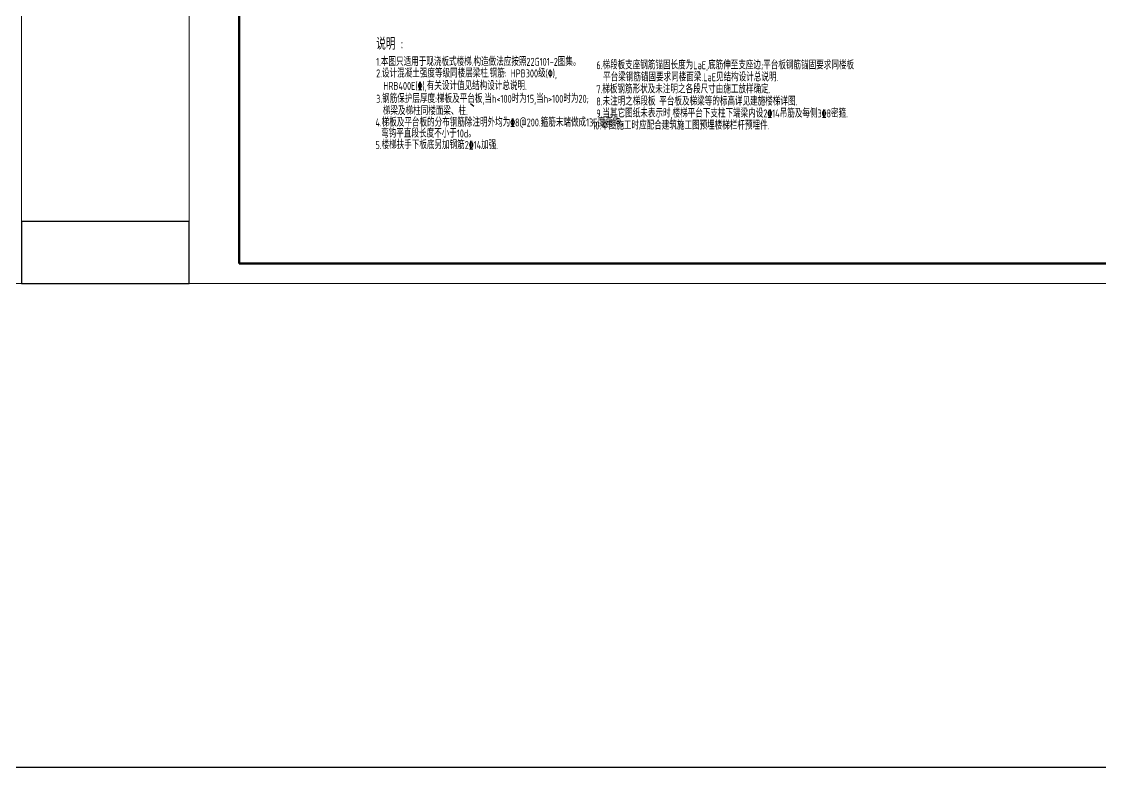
# Model space of a CAD drawing. Extents: x 3968514 to 5230306, y -516551 to -228246.
# Drawn here: x 5029621 to 5083531, y -516551 to -479302 of the extents above; entities that cross this region are included whole.
import ezdxf
from ezdxf.enums import TextEntityAlignment as Align

# ---------------------------------------------------------------- set-up
doc = ezdxf.new("R2010")
doc.units = 0
doc.header["$LTSCALE"] = 1000
doc.header["$MEASUREMENT"] = 0
doc.layers.add('1', color=2, linetype='Continuous')
doc.layers.add('FRAME', color=3, linetype='Continuous', lineweight=18)
doc.styles.add('TSSD_REIN', font='Tssdeng.shx', dxfattribs={"width": 0.7, "bigfont": 'hztxt.shx'})

# ---------------------------------------------------------------- blocks, each defined once
blk = doc.blocks.new('A$C0B803521')
at = {"layer": 'FRAME', "lineweight": 18}
for p, q in [((-100043, 93652), (-100043, 34252)), ((-15943, 34252), (-15943, 93652)), ((-100043, 34252), (-15943, 34252))]:
    blk.add_line(p, q, dxfattribs=at)
at = {"layer": 'FRAME', "lineweight": 140}
for p, q in [((-97543, 92652), (-97543, 35252)), ((-97543, 35252), (-16943, 35252))]:
    blk.add_line(p, q, dxfattribs=at)

msp = doc.modelspace()

# ---------------------------------------------------------------- linework, layer by layer
for points in [[(3968514.34775, -228245.96157), (5230305.55234, -228245.96157), (5230305.55234, -516551.15959), (3968514.34775, -516551.15959)], [(5040487.35033, -491379.20631), (5114087.35033, -491379.20631), (5114087.35033, -433979.20631), (5040487.35033, -433979.20631)], [(5040487.35033, -433979.20631), (5114087.35033, -433979.20631), (5114087.35033, -491379.20631), (5040487.35033, -491379.20631)]]:
    msp.add_lwpolyline(points, close=True)
msp.add_lwpolyline([(5060702.52516, -483523.89379, 0, 30, 0), (5060760.25524, -483578.69636, 30, 30, 0)], format="xyseb")
at = {"color": 6}
msp.add_lwpolyline([(5029620.72951, -492379.20631), (5037987.35033, -492379.20631), (5037987.35033, -489282.60561), (5029620.72951, -489282.60561)], close=True, dxfattribs=at)
at = {"layer": '1', "color": 3}
msp.add_line((5052056.64817, -483391.12828), (5052216.88577, -483520.00179), dxfattribs=at)

# ---------------------------------------------------------------- block references
for p in [(5045563.84944, -526631.20711), (5138030.47026, -526631.20711)]:
    msp.add_blockref('A$C0B803521', p)

# ---------------------------------------------------------------- texts
at = {"layer": '1', "color": 3, "style": 'TSSD_REIN', "width": 0.7}
for s, height, p in [('说明 :', 600, (5047340.6141, -480887.86623)), ('1.本图只适用于现浇板式楼梯.构造做法应按照22G101-2图集。', 400, (5047340.6141, -481632.66184)), ('6.梯段板支座钢筋锚固长度为LaE,底筋伸至支座边;平台板钢筋锚固要求同楼板', 400, (5058343.6747, -481800.03076)), ('2.设计混凝土强度等级同楼层梁柱.钢筋: HPB300级(%%130), ', 400, (5047340.6141, -482209.10945)), ('平台梁钢筋锚固要求同楼面梁.LaE见结构设计总说明.', 400, (5058679.67781, -482400.03076)), ('HRB400E(\x84),有关设计值见结构设计总说明.', 400, (5047695.60846, -482833.67664)), ('7.梯板钢筋形状及未注明之各段尺寸由施工放样确定.', 400, (5058343.6747, -483000.03076)), ('3.钢筋保护层厚度:梯板及平台板,当h<100时为15,当h>100时为20;', 400, (5047340.6141, -483478.19641)), ('梯梁及梯柱同楼面梁、柱.', 400, (5047671.95893, -484085.28206)), ('8.未注明之梯段板 平台板及梯梁等的标高详见建施楼梯详图.', 400, (5058339.61912, -483609.60207)), ('4.梯板及平台板的分布钢筋除注明外均为%%1328@200.箍筋末端做成135度弯钩，', 400, (5047303.30178, -484661.82009)), ('9.当其它图纸未表示时,楼梯平台下支柱下端梁内设2%%13214吊筋及每侧3%%1328密箍.', 400, (5058339.61912, -484209.60207)), ('弯钩平直段长度不小于10d。', 400, (5047590.32744, -485209.81499)), ('10.本图施工时应配合建筑施工图预埋楼梯栏杆预埋件.', 400, (5058145.61731, -484809.60207)), ('5.楼梯扶手下板底另加钢筋2\x8414加强.', 400, (5047303.30178, -485785.46089))]:
    msp.add_text(s, height=height, dxfattribs=at).set_placement(p, align=Align.BOTTOM_LEFT)

doc.saveas('drawing.dxf')
